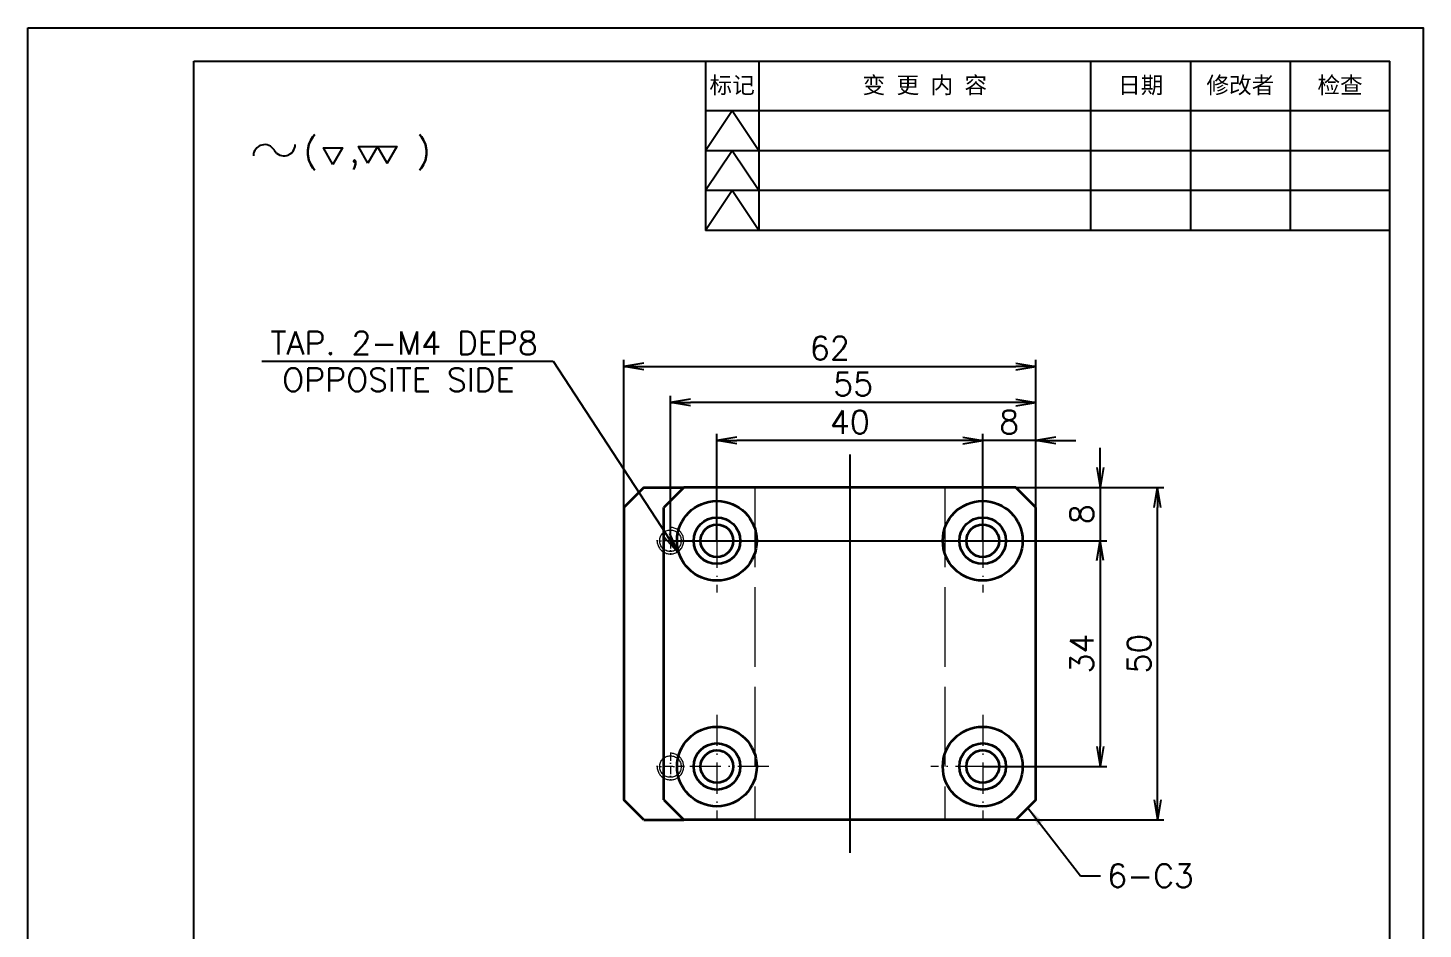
# Model space of a CAD drawing. Header units: millimetres. Extents: x -73083 to 81340, y -6859 to 6812.
# Drawn here: x 54141.2 to 54351.2, y -6688.9 to -6553.2 of the extents above; entities that cross this region are included whole.
import ezdxf

# ---------------------------------------------------------------- set-up
doc = ezdxf.new("R2010")
doc.units = ezdxf.units.MM
for name, pattern in [('AM_ISO02W050', [7.5, 6, -1.5]), ('AM_ISO08W050', [18, 12, -1.5, 3, -1.5]), ('DASHDOT', [18.5, 12, -3, 0.5, -3]), ('DASHED', [15, 12, -3])]:
    doc.linetypes.add(name, pattern=pattern)
for name, color, linetype in [('A4', 7, 'Continuous'), ('title_frame', 7, 'Continuous'), ('word_dim', 253, 'Continuous')]:
    doc.layers.add(name, color=color, linetype=linetype)
for name, color, linetype, lineweight in [('AM_7', 2, 'AM_ISO08W050', 25), ('AM_HID', 1, 'AM_ISO02W050', 25), ('SOLID LINE', 7, 'Continuous', 30)]:
    doc.layers.add(name, color=color, linetype=linetype, lineweight=lineweight)
doc.styles.get("Standard").update_dxf_attribs({"font": 'romans.shx', "bigfont": 'bigfont.shx'})
doc.dimstyles.new('RS-1-1', dxfattribs={"dimtxt": 3.5, "dimasz": 3, "dimexe": 1, "dimexo": 0, "dimgap": 1, "dimtad": 3, "dimdec": 4, "dimdsep": 46, "dimtxsty": 'Standard', "dimblk1": 'OPEN', "dimblk2": 'OPEN', "dimsah": 1, "dimcen": 0, "dimclrd": 256, "dimclre": 256, "dimclrt": 3, "dimadec": 0, "dimazin": 0, "dimtfac": 1, "dimtdec": 4, "dimtmove": 0, "dimatfit": 3, "dimfxl": 0, "dimtolj": 1, "dimtzin": 0, "dimarcsym": 0})
doc.dimstyles.new('RS-1-1$0', dxfattribs={"dimtxt": 3.5, "dimasz": 3, "dimexe": 1, "dimexo": 0, "dimgap": 1, "dimtad": 3, "dimdsep": 46, "dimtxsty": 'Standard', "dimblk1": 'OPEN', "dimblk2": 'OPEN', "dimsah": 1, "dimcen": 0, "dimclrd": 256, "dimclre": 256, "dimclrt": 3, "dimadec": 0, "dimazin": 0, "dimtfac": 1, "dimtmove": 0, "dimatfit": 3, "dimfxl": 0, "dimtolj": 1, "dimtzin": 0, "dimarcsym": 0})
doc.dimstyles.new('RS-1-1$3', dxfattribs={"dimtxt": 3.5, "dimasz": 3, "dimexe": 1, "dimexo": 0, "dimgap": 1, "dimtad": 3, "dimtih": 1, "dimtoh": 1, "dimdsep": 46, "dimtxsty": 'Standard', "dimblk1": 'OPEN', "dimblk2": 'OPEN', "dimsah": 1, "dimcen": 0, "dimclrd": 256, "dimclre": 256, "dimclrt": 3, "dimadec": 0, "dimazin": 0, "dimtfac": 1, "dimtmove": 0, "dimatfit": 3, "dimfxl": 0, "dimtolj": 1, "dimtzin": 0, "dimarcsym": 0})

# ---------------------------------------------------------------- blocks, each defined once
blk = doc.blocks.new('_Open')
at = {"color": 0, "lineweight": -2}
for p, q in [((-1, 0.167), (0, 0)), ((-1, -0.167), (0, 0)), ((0, 0), (-1, 0))]:
    blk.add_line(p, q, dxfattribs=at)
blk = doc.blocks.new('*D598')
at = {"layer": 'DEFPOINTS', "color": 0, "linetype": 'Continuous', "ltscale": 5}
for p in [(54292.95, -6604.2), (54230.95, -6625.44), (54292.95, -6625.44)]:
    blk.add_point(p, dxfattribs=at)
at = {"layer": 'word_dim', "linetype": 'Continuous', "lineweight": -2, "ltscale": 5}
for p, q in [((54230.95, -6625.44), (54230.95, -6603.2)), ((54233.95, -6604.2), (54289.95, -6604.2)), ((54292.95, -6625.44), (54292.95, -6603.2))]:
    blk.add_line(p, q, dxfattribs=at)
at = {"layer": 'word_dim', "linetype": 'Continuous', "lineweight": -2, "ltscale": 5, "xscale": 3, "yscale": 3, "zscale": 3, "rotation": 180}
blk.add_blockref('_Open', (54230.95, -6604.2), dxfattribs=at)
at = {"layer": 'word_dim', "linetype": 'Continuous', "lineweight": -2, "ltscale": 5, "xscale": 3, "yscale": 3, "zscale": 3}
blk.add_blockref('_Open', (54292.95, -6604.2), dxfattribs=at)
at = {"layer": 'word_dim', "color": 3, "linetype": 'Continuous', "ltscale": 5, "insert": (54261.95, -6601.45), "char_height": 3.5, "attachment_point": 5}
blk.add_mtext('\\A1;62', dxfattribs=at)
blk = doc.blocks.new('*D599')
at = {"layer": 'DEFPOINTS', "color": 0, "linetype": 'Continuous', "ltscale": 5}
for p in [(54289.95, -6622.44), (54284.95, -6630.44), (54302.62, -6630.44)]:
    blk.add_point(p, dxfattribs=at)
at = {"layer": 'word_dim', "linetype": 'Continuous', "lineweight": -2, "ltscale": 5}
for p, q in [((54302.62, -6619.44), (54302.62, -6616.44)), ((54289.95, -6622.44), (54303.62, -6622.44)), ((54302.62, -6622.44), (54302.62, -6630.44)), ((54284.95, -6630.44), (54303.62, -6630.44)), ((54302.62, -6633.44), (54302.62, -6636.44))]:
    blk.add_line(p, q, dxfattribs=at)
at = {"layer": 'word_dim', "linetype": 'Continuous', "lineweight": -2, "ltscale": 5, "xscale": 3, "yscale": 3, "zscale": 3}
for p, rotation in [((54302.62, -6622.44), 270), ((54302.62, -6630.44), 90)]:
    blk.add_blockref('_Open', p, dxfattribs=dict(at, rotation=rotation))
at = {"layer": 'word_dim', "color": 3, "linetype": 'Continuous', "ltscale": 5, "insert": (54299.87, -6626.44), "char_height": 3.5, "attachment_point": 5, "rotation": 90}
blk.add_mtext('\\A1;8', dxfattribs=at)
blk = doc.blocks.new('*D600')
at = {"layer": 'DEFPOINTS', "color": 0, "linetype": 'Continuous', "ltscale": 5}
for p in [(54237.95, -6630.44), (54284.95, -6664.44), (54302.62, -6664.44)]:
    blk.add_point(p, dxfattribs=at)
at = {"layer": 'word_dim', "linetype": 'Continuous', "lineweight": -2, "ltscale": 5}
for p, q in [((54237.95, -6630.44), (54303.62, -6630.44)), ((54302.62, -6633.44), (54302.62, -6661.44)), ((54284.95, -6664.44), (54303.62, -6664.44))]:
    blk.add_line(p, q, dxfattribs=at)
at = {"layer": 'word_dim', "linetype": 'Continuous', "lineweight": -2, "ltscale": 5, "xscale": 3, "yscale": 3, "zscale": 3}
for p, rotation in [((54302.62, -6630.44), 90), ((54302.62, -6664.44), 270)]:
    blk.add_blockref('_Open', p, dxfattribs=dict(at, rotation=rotation))
at = {"layer": 'word_dim', "color": 3, "linetype": 'Continuous', "ltscale": 5, "insert": (54299.87, -6647.44), "char_height": 3.5, "attachment_point": 5, "rotation": 90}
blk.add_mtext('\\A1;34', dxfattribs=at)
blk = doc.blocks.new('*D601')
at = {"layer": 'DEFPOINTS', "color": 0, "linetype": 'Continuous', "ltscale": 5}
for p in [(54284.95, -6615.34), (54292.95, -6625.44), (54284.95, -6630.44)]:
    blk.add_point(p, dxfattribs=at)
at = {"layer": 'word_dim', "linetype": 'Continuous', "lineweight": -2, "ltscale": 5}
for p, q in [((54284.95, -6630.44), (54284.95, -6614.34)), ((54292.95, -6625.44), (54292.95, -6614.34)), ((54281.95, -6615.34), (54278.95, -6615.34)), ((54292.95, -6615.34), (54284.95, -6615.34)), ((54295.95, -6615.34), (54298.95, -6615.34))]:
    blk.add_line(p, q, dxfattribs=at)
at = {"layer": 'word_dim', "linetype": 'Continuous', "lineweight": -2, "ltscale": 5, "xscale": 3, "yscale": 3, "zscale": 3}
blk.add_blockref('_Open', (54284.95, -6615.34), dxfattribs=at)
at = {"layer": 'word_dim', "linetype": 'Continuous', "lineweight": -2, "ltscale": 5, "xscale": 3, "yscale": 3, "zscale": 3, "rotation": 180}
blk.add_blockref('_Open', (54292.95, -6615.34), dxfattribs=at)
at = {"layer": 'word_dim', "color": 3, "linetype": 'Continuous', "ltscale": 5, "insert": (54288.95, -6612.59), "char_height": 3.5, "attachment_point": 5}
blk.add_mtext('\\A1;8', dxfattribs=at)
blk = doc.blocks.new('*D602')
at = {"layer": 'DEFPOINTS', "color": 0, "linetype": 'Continuous', "ltscale": 5}
for p in [(54244.95, -6615.34), (54244.95, -6630.44), (54284.95, -6630.44)]:
    blk.add_point(p, dxfattribs=at)
at = {"layer": 'word_dim', "linetype": 'Continuous', "lineweight": -2, "ltscale": 5}
for p, q in [((54244.95, -6630.44), (54244.95, -6614.34)), ((54284.95, -6630.44), (54284.95, -6614.34)), ((54281.95, -6615.34), (54247.95, -6615.34))]:
    blk.add_line(p, q, dxfattribs=at)
at = {"layer": 'word_dim', "linetype": 'Continuous', "lineweight": -2, "ltscale": 5, "xscale": 3, "yscale": 3, "zscale": 3, "rotation": 180}
blk.add_blockref('_Open', (54244.95, -6615.34), dxfattribs=at)
at = {"layer": 'word_dim', "linetype": 'Continuous', "lineweight": -2, "ltscale": 5, "xscale": 3, "yscale": 3, "zscale": 3}
blk.add_blockref('_Open', (54284.95, -6615.34), dxfattribs=at)
at = {"layer": 'word_dim', "color": 3, "linetype": 'Continuous', "ltscale": 5, "insert": (54264.95, -6612.59), "char_height": 3.5, "attachment_point": 5}
blk.add_mtext('\\A1;40', dxfattribs=at)
blk = doc.blocks.new('*D603')
at = {"layer": 'DEFPOINTS', "color": 0, "linetype": 'Continuous', "ltscale": 5}
for p in [(54237.95, -6609.61), (54292.95, -6625.44), (54237.95, -6630.44)]:
    blk.add_point(p, dxfattribs=at)
at = {"layer": 'word_dim', "linetype": 'Continuous', "lineweight": -2, "ltscale": 5}
for p, q in [((54237.95, -6630.44), (54237.95, -6608.61)), ((54292.95, -6625.44), (54292.95, -6608.61)), ((54289.95, -6609.61), (54240.95, -6609.61))]:
    blk.add_line(p, q, dxfattribs=at)
at = {"layer": 'word_dim', "linetype": 'Continuous', "lineweight": -2, "ltscale": 5, "xscale": 3, "yscale": 3, "zscale": 3, "rotation": 180}
blk.add_blockref('_Open', (54237.95, -6609.61), dxfattribs=at)
at = {"layer": 'word_dim', "linetype": 'Continuous', "lineweight": -2, "ltscale": 5, "xscale": 3, "yscale": 3, "zscale": 3}
blk.add_blockref('_Open', (54292.95, -6609.61), dxfattribs=at)
at = {"layer": 'word_dim', "color": 3, "linetype": 'Continuous', "ltscale": 5, "insert": (54265.45, -6606.86), "char_height": 3.5, "attachment_point": 5}
blk.add_mtext('\\A1;55', dxfattribs=at)
blk = doc.blocks.new('*D604')
at = {"layer": 'DEFPOINTS', "color": 0, "linetype": 'Continuous', "ltscale": 5}
for p in [(54236.86, -6628.77), (54239.04, -6632.12)]:
    blk.add_point(p, dxfattribs=at)
at = {"layer": 'word_dim', "linetype": 'Continuous', "lineweight": -2, "ltscale": 5}
for p, q in [((54176.45, -6603.43), (54220.31, -6603.43)), ((54220.31, -6603.43), (54237.4, -6629.61))]:
    blk.add_line(p, q, dxfattribs=at)
at = {"layer": 'word_dim', "linetype": 'Continuous', "lineweight": -2, "ltscale": 5, "xscale": 3, "yscale": 3, "zscale": 3, "rotation": 303.1356314934804}
blk.add_blockref('_Open', (54239.04, -6632.12), dxfattribs=at)
at = {"layer": 'word_dim', "color": 3, "linetype": 'Continuous', "ltscale": 5, "insert": (54197.88, -6600.68), "char_height": 3.5, "attachment_point": 5}
blk.add_mtext('\\A1;TAP. 2-M4 DEP8', dxfattribs=at)
blk = doc.blocks.new('*D605')
at = {"layer": 'DEFPOINTS', "color": 0, "linetype": 'Continuous', "ltscale": 5}
for p in [(54289.35, -6622.44), (54311.24, -6622.44), (54289.18, -6672.44)]:
    blk.add_point(p, dxfattribs=at)
at = {"layer": 'word_dim', "linetype": 'Continuous', "lineweight": -2, "ltscale": 5}
for p, q in [((54289.35, -6622.44), (54312.24, -6622.44)), ((54311.24, -6669.44), (54311.24, -6625.44)), ((54289.18, -6672.44), (54312.24, -6672.44))]:
    blk.add_line(p, q, dxfattribs=at)
at = {"layer": 'word_dim', "linetype": 'Continuous', "lineweight": -2, "ltscale": 5, "xscale": 3, "yscale": 3, "zscale": 3}
for p, rotation in [((54311.24, -6622.44), 90), ((54311.24, -6672.44), 270)]:
    blk.add_blockref('_Open', p, dxfattribs=dict(at, rotation=rotation))
at = {"layer": 'word_dim', "color": 3, "linetype": 'Continuous', "ltscale": 5, "insert": (54308.49, -6647.44), "char_height": 3.5, "attachment_point": 5, "rotation": 90}
blk.add_mtext('\\A1;50', dxfattribs=at)
blk = doc.blocks.new('shiage0')
at = {"layer": 'word_dim', "color": 3, "linetype": 'Continuous'}
for centre, start, end in [((1.69, 0), 30, 180), ((4.61, 1.69), 210, 0)]:
    blk.add_arc(centre, 1.69, start, end, dxfattribs=at)
blk = doc.blocks.new('11')
at = {"layer": 'title_frame', "color": 3, "linetype": 'Continuous'}
for points in [[(15.1, 3.38), (13.66, 5.88), (16.55, 5.88)], [(20.38, 3.57), (18.93, 6.07), (24.71, 6.07), (23.27, 3.57), (21.82, 6.07)]]:
    blk.add_lwpolyline(points, close=True, dxfattribs=at)
blk.add_blockref('shiage0', (3.13, 4.67), dxfattribs=at)
blk.add_text('(  ,   )', height=3.5, dxfattribs=at).set_placement((10.71, 3.7))

msp = doc.modelspace()

# ---------------------------------------------------------------- linework, layer by layer
at = {"color": 7, "lineweight": 35, "ltscale": 0.106066}
for p, q in [((54233.95092, -6622.44325), (54230.95092, -6625.44325)), ((54239.95092, -6622.44325), (54236.95092, -6625.44325)), ((54292.95092, -6625.44325), (54289.95092, -6622.44325)), ((54233.95092, -6672.44325), (54230.95092, -6669.44325)), ((54236.95092, -6669.44325), (54239.95092, -6672.44325)), ((54292.95092, -6669.44325), (54289.95092, -6672.44325))]:
    msp.add_line(p, q, dxfattribs=at)
at = {"color": 7, "lineweight": 35, "ltscale": 0.15}
for p, q in [((54233.95092, -6622.44325), (54239.95092, -6622.44325)), ((54233.95092, -6672.44325), (54239.95092, -6672.44325))]:
    msp.add_line(p, q, dxfattribs=at)
at = {"color": 7, "lineweight": 35}
for p, q in [((54289.95092, -6622.44325), (54239.95092, -6622.44325)), ((54230.95092, -6625.44325), (54230.95092, -6669.44325)), ((54236.95092, -6669.44325), (54236.95092, -6625.44325)), ((54292.95092, -6669.44325), (54292.95092, -6625.44325)), ((54289.95092, -6672.44325), (54239.95092, -6672.44325))]:
    msp.add_line(p, q, dxfattribs=at)
for centre, radius in [((54244.95092, -6630.44325), 6), ((54284.95092, -6630.44325), 6), ((54244.95092, -6630.44325), 3.5), ((54284.95092, -6630.44325), 3.5), ((54244.95092, -6630.44325), 2.4585), ((54284.95092, -6630.44325), 2.4585), ((54244.95092, -6664.44325), 6), ((54284.95092, -6664.44325), 6), ((54244.95092, -6664.44325), 3.5), ((54284.95092, -6664.44325), 3.5), ((54244.95092, -6664.44325), 2.4585), ((54284.95092, -6664.44325), 2.4585)]:
    msp.add_circle(centre, radius, dxfattribs=at)
at = {"layer": 'A4', "linetype": 'Continuous'}
msp.add_lwpolyline([(54141.23994, -6553.23225), (54351.23994, -6553.23225), (54351.23994, -6850.23225), (54141.23994, -6850.23225)], close=True, dxfattribs=at)
at = {"layer": 'AM_7', "linetype": 'DASHDOT', "lineweight": 13, "ltscale": 0.390002}
for p, q in [((54244.95092, -6622.64296), (54244.95092, -6638.24306)), ((54284.95092, -6622.64296), (54284.95092, -6638.24306)), ((54244.95092, -6656.64296), (54244.95092, -6672.24306)), ((54284.95092, -6656.64296), (54284.95092, -6672.24306))]:
    msp.add_line(p, q, dxfattribs=at)
at = {"layer": 'AM_7', "linetype": 'DASHDOT', "lineweight": 13, "ltscale": 0.105371}
for p, q in [((54237.95092, -6628.33583), (54237.95092, -6632.55067)), ((54240.06029, -6630.44325), (54235.84545, -6630.44325)), ((54237.95092, -6662.33583), (54237.95092, -6666.55067)), ((54240.06029, -6664.44325), (54235.84545, -6664.44325))]:
    msp.add_line(p, q, dxfattribs=at)
at = {"layer": 'AM_7', "linetype": 'DASHDOT', "lineweight": 13, "ltscale": 0.389941}
for p, q in [((54252.7517, -6630.44325), (54237.15404, -6630.44325)), ((54292.7517, -6630.44325), (54277.15404, -6630.44325)), ((54252.7517, -6664.44325), (54237.15404, -6664.44325)), ((54292.7517, -6664.44325), (54277.15404, -6664.44325))]:
    msp.add_line(p, q, dxfattribs=at)
at = {"layer": 'AM_HID', "linetype": 'DASHED', "lineweight": 13}
for p, q in [((54250.66967, -6622.44325), (54250.66967, -6672.44325)), ((54250.66967, -6622.44325), (54250.66967, -6672.44325)), ((54279.23607, -6622.44325), (54279.23607, -6672.44325)), ((54279.23607, -6622.44325), (54279.23607, -6672.44325))]:
    msp.add_line(p, q, dxfattribs=at)
for centre in [(54237.95092, -6630.44325), (54237.95092, -6664.44325)]:
    msp.add_circle(centre, 1.621, dxfattribs=at)
for centre in [(54237.95092, -6630.44331), (54237.95092, -6664.44325)]:
    msp.add_arc(centre, 2, 179.9982515, 90, dxfattribs=at)
at = {"layer": 'title_frame', "linetype": 'Continuous'}
for p, q in [((54166.23994, -6558.23225), (54346.23994, -6558.23225)), ((54166.23994, -6845.23225), (54166.23994, -6558.23225)), ((54243.23994, -6558.23225), (54243.23994, -6583.73225)), ((54251.23994, -6558.23225), (54251.23994, -6583.73225)), ((54301.23994, -6583.73225), (54301.23994, -6558.23225)), ((54316.23994, -6558.23225), (54316.23994, -6583.73225)), ((54331.23994, -6558.23225), (54331.23994, -6583.73225)), ((54346.23994, -6845.23225), (54346.23994, -6558.23225)), ((54346.23994, -6565.73225), (54243.23994, -6565.73225)), ((54247.23994, -6565.73225), (54243.23994, -6571.73225)), ((54251.23994, -6571.73225), (54247.23994, -6565.73225)), ((54346.23994, -6571.73225), (54243.23994, -6571.73225)), ((54247.23994, -6571.73225), (54243.23994, -6577.73225)), ((54251.23994, -6577.73225), (54247.23994, -6571.73225)), ((54346.23994, -6577.73225), (54243.23994, -6577.73225)), ((54247.23994, -6577.73225), (54243.23994, -6583.73225)), ((54251.23994, -6583.73225), (54247.23994, -6577.73225)), ((54346.23994, -6583.73225), (54243.23994, -6583.73225))]:
    msp.add_line(p, q, dxfattribs=at)
at = {"layer": 'word_dim', "color": 3, "linetype": 'Continuous', "ltscale": 5}
msp.add_line((54264.95092, -6617.44325), (54264.95092, -6677.44374), dxfattribs=at)

# ---------------------------------------------------------------- block references
msp.add_blockref('11', (54172.04888, -6577.1688), dxfattribs=at)

# ---------------------------------------------------------------- texts
at = {"layer": 'SOLID LINE', "ltscale": 0.5, "char_height": 2.5, "attachment_point": 5}
for s, insert, width in [('\\pt15;{\\fSimHei|b0|i0|c134|p2;\\C3;标记}', (54247.23994, -6561.98225), 8), ('\\pt15;{\\fSimHei|b0|i0|c134|p2;\\C3;变 更 内 容}', (54276.23994, -6561.98225), 50), ('\\pt15;{\\fSimHei|b0|i0|c134|p2;\\C3;日期}', (54308.73994, -6561.98225), 15), ('\\pt15;{\\fSimHei|b0|i0|c134|p2;\\C3;修改者}', (54323.73994, -6561.98225), 15), ('\\pt15;{\\fSimHei|b0|i0|c134|p2;\\C3;检查}', (54338.73994, -6561.98225), 15)]:
    msp.add_mtext(s, dxfattribs=dict(at, insert=insert, width=width))
at = {"layer": 'word_dim', "color": 3, "linetype": 'Continuous', "insert": (54197.01023, -6606.21516), "char_height": 3.5, "attachment_point": 5}
msp.add_mtext('OPPOSITE SIDE', dxfattribs=at)
at = {"layer": 'word_dim', "color": 3, "linetype": 'Continuous', "ltscale": 5, "insert": (54303.6973, -6679.12956), "char_height": 3.5, "attachment_point": 1}
msp.add_mtext('\\A1;6-C3', dxfattribs=at)

# ---------------------------------------------------------------- dimensions: what is measured, and where the dimension line sits
at = {"layer": 'word_dim', "linetype": 'Continuous', "ltscale": 5}
dim = msp.add_diameter_dim_2p(p1=(54236.85767, -6628.76856), p2=(54239.04416, -6632.11807), text='TAP. 2-M4 DEP8', dimstyle='RS-1-1$3', override={"dimtofl": 0, "dimtmove": 1}, dxfattribs=at)
dim.commit()
dim.dimension.update_dxf_attribs({"geometry": '*D604', "text_midpoint": (54220.31461, -6603.42601), "dimtype": 163})
at = {"layer": 'word_dim', "color": 3, "linetype": 'Continuous', "ltscale": 5}
for base, p1, p2, picture, middle in [((54292.95092, -6604.20433), (54230.95092, -6625.44331), (54292.95092, -6625.44331), '*D598', (54261.95092, -6601.45433)), ((54237.95092, -6609.61114), (54292.95092, -6625.44331), (54237.95092, -6630.44331), '*D603', (54265.45092, -6606.86114)), ((54244.95092, -6615.335), (54284.95092, -6630.44331), (54244.95092, -6630.44325), '*D602', (54264.95092, -6612.585))]:
    dim = msp.add_linear_dim(base=base, p1=p1, p2=p2, dimstyle='RS-1-1$0', override={"dimtoh": 1, "dimtofl": 0}, dxfattribs=at)
    dim.commit()
    dim.dimension.update_dxf_attribs({"geometry": picture, "text_midpoint": middle})
dim = msp.add_linear_dim(base=(54284.95092, -6615.335), p1=(54292.95092, -6625.44331), p2=(54284.95092, -6630.44331), dimstyle='RS-1-1$0', dxfattribs=at)
dim.commit()
dim.dimension.update_dxf_attribs({"geometry": '*D601', "text_midpoint": (54288.95092, -6612.585)})
dim = msp.add_linear_dim(base=(54302.61767, -6630.44325), p1=(54289.95092, -6622.44331), p2=(54284.95092, -6630.44325), angle=90, dimstyle='RS-1-1$0', dxfattribs=at)
dim.commit()
dim.dimension.update_dxf_attribs({"geometry": '*D599', "text_midpoint": (54299.86767, -6626.44328)})
for base, p1, p2, picture, middle in [((54311.24376, -6622.44325), (54289.17866, -6672.44325), (54289.34978, -6622.44325), '*D605', (54308.49376, -6647.44325)), ((54302.61767, -6664.44325), (54237.95092, -6630.44331), (54284.95092, -6664.44325), '*D600', (54299.86767, -6647.44328))]:
    dim = msp.add_linear_dim(base=base, p1=p1, p2=p2, angle=90, dimstyle='RS-1-1$0', override={"dimtoh": 1, "dimtofl": 0}, dxfattribs=at)
    dim.commit()
    dim.dimension.update_dxf_attribs({"geometry": picture, "text_midpoint": middle})

# ---------------------------------------------------------------- leaders
at = {"layer": 'word_dim', "color": 3, "linetype": 'Continuous', "ltscale": 5, "annotation_type": 0, "has_hookline": 1, "hookline_direction": 0, "text_width": 13.33333}
msp.add_leader([(54291.76078, -6670.63339), (54299.6973, -6680.87956), (54302.6973, -6680.87956)], dimstyle='RS-1-1', override={"dimgap": 1, "dimtad": 0, "dimtoh": 1, "dimtofl": 0}, dxfattribs=at)

doc.saveas('drawing.dxf')
